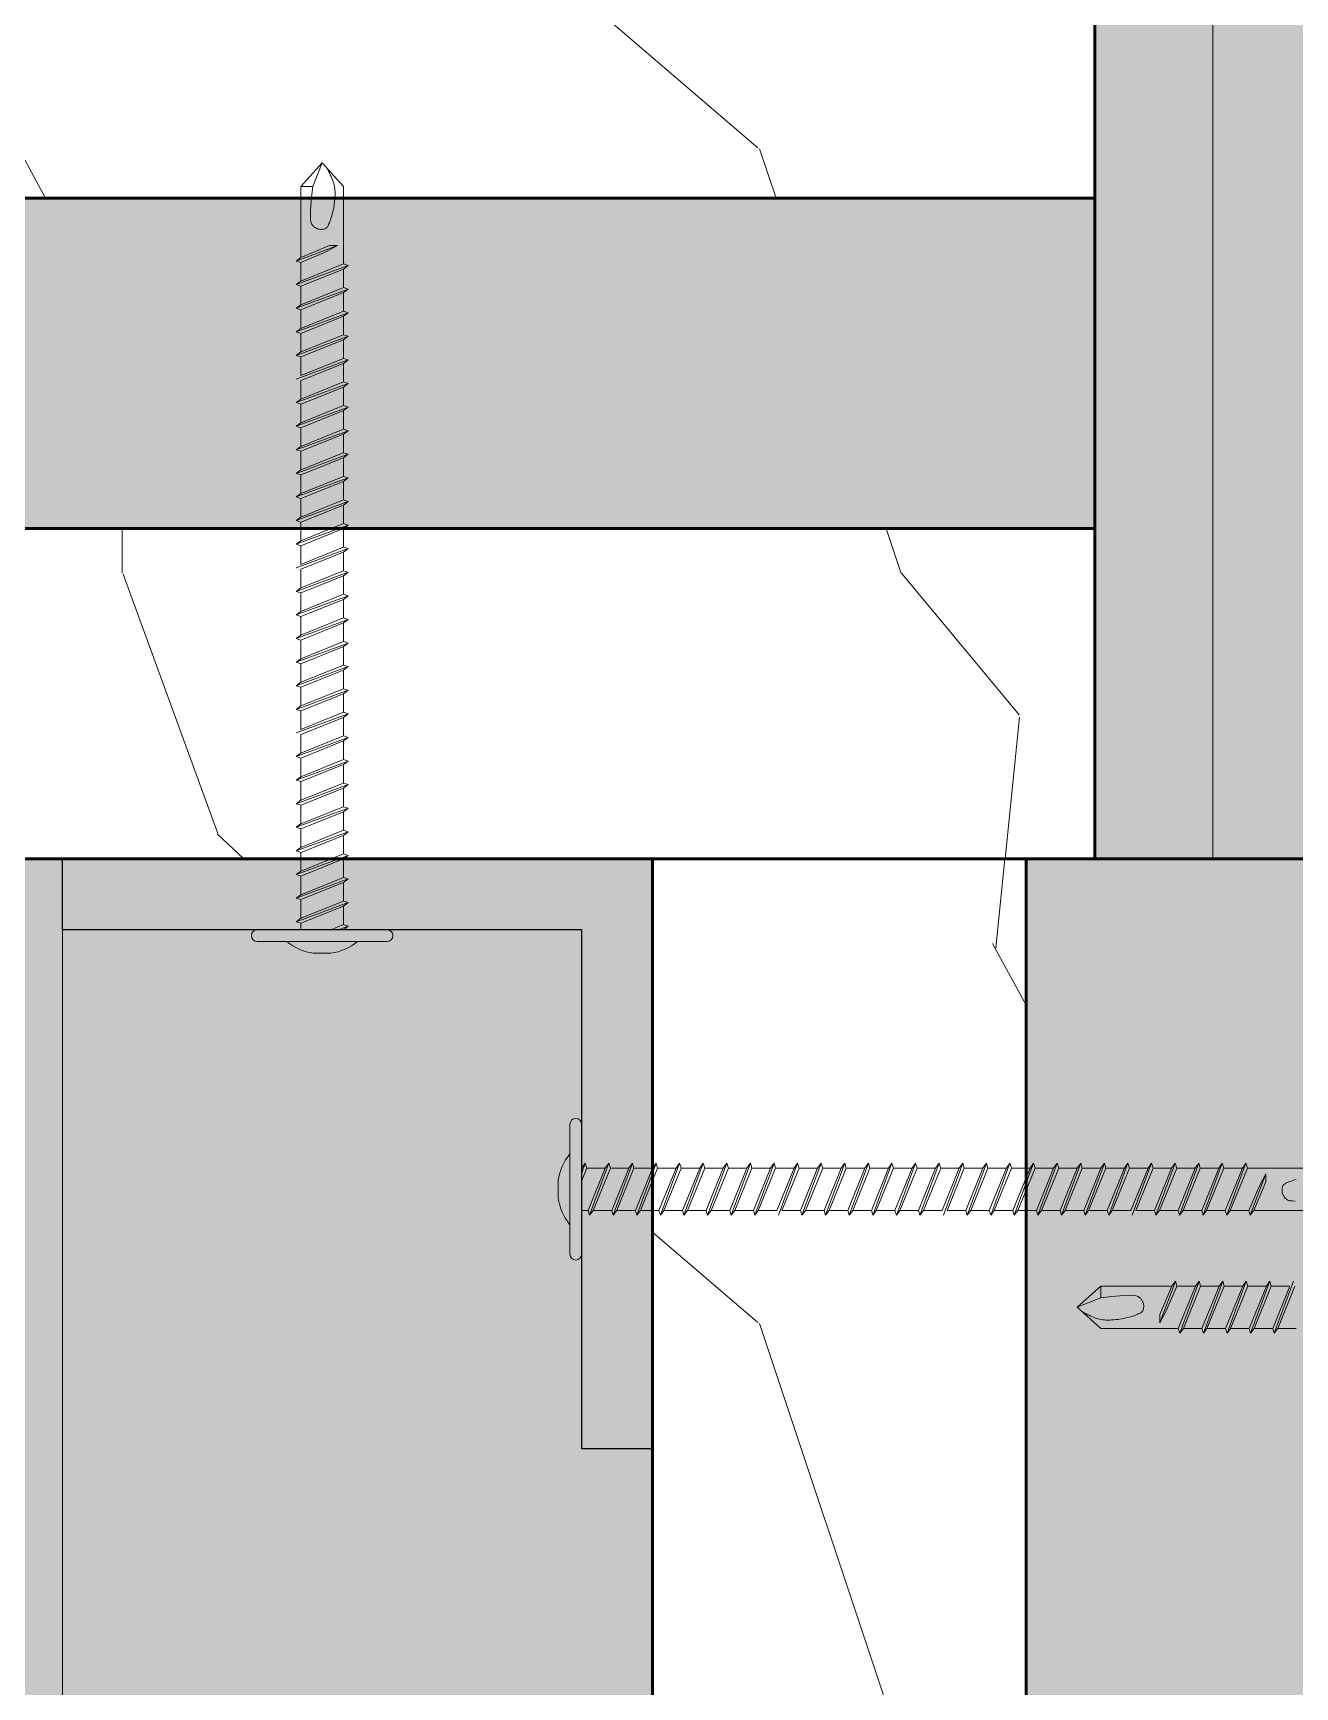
# Model space of a CAD drawing. Header units: millimetres. Extents: x 466 to 32107, y -1124 to 7826.
# Drawn here: x 24053 to 24160, y 906.2 to 1046.4 of the extents above; entities that cross this region are included whole.
import ezdxf

# ---------------------------------------------------------------- set-up
doc = ezdxf.new("R2010")
doc.units = ezdxf.units.MM
for name, color, linetype, lineweight in [('001_Dark_1 20', 7, 'Continuous', 5), ('CLT', 7, 'Continuous', 50), ('hachures', 7, 'Continuous', 9), ('isolant', 7, 'ISOLATION', 9)]:
    doc.layers.add(name, color=color, linetype=linetype, lineweight=lineweight)
doc.linetypes.add('ISOLATION', pattern='A,0.00254,-2.54,[134,ltypeshp.shx,S=2.54,R=0,X=-2.54,Y=0],-5.08,[134,ltypeshp.shx,S=2.54,R=180,X=2.54,Y=0],-2.54', length=10.16254)
pattern_1 = [(108.4349, (26, 0), (-99.99984, 200.000043), [37.9473, -278.2804]), (139.3987, (14, 36), (-599.999902, 500.000042), [18.4391, -903.5154]), (136.8476, (100, 48), (-1499.99975375, 1400.0002834), [43.8634, -2149.3078]), (109.9831, (68, 78), (-299.9999454, 800.000066), [23.4094, -1147.0606]), (90, (60, 0), (-100, 100), [20, -80]), (118.4429, (60, 20), (699.9993839, -1300.0003766), [54.5894, -2674.8794]), (84.2894, (34, 68), (-100.0001315, -899.9999423), [20.0998, -984.8878]), (129.8056, (36, 88), (400.000243, -499.999806), [15.6205, -765.4045])]

msp = doc.modelspace()

# ---------------------------------------------------------------- hatches: boundary and pattern name
at = {"layer": 'hachures', "true_color": 0xffff80}
h = msp.add_hatch(color=51, dxfattribs=at)
h.dxf.hatch_style = 1
h.paths.add_polyline_path([(24105.52, 1806.93), (24065.02, 1725.93), (24065.02, 1775.93), (24005.52, 1775.93), (24005.52, 1116.36), (24105.52, 1116.36)])
h.paths.add_polyline_path([(24105.52, 976.36), (24005.52, 976.36), (24005.52, 931.36), (24005.52, 535.63), (24105.52, 535.63)])
h.paths.add_polyline_path([(24300.52, 976.36), (24200.52, 976.36), (24200.52, 535.63), (24300.52, 535.63)])
h.paths.add_polyline_path([(23987.52, 976.36), (23527, 976.36), (23527, 876.36), (23987.52, 876.36)])
h.paths.add_polyline_path([(24712.28, 976.36), (24318.52, 976.36), (24318.52, 876.36), (24377.52, 876.36), (24712.28, 876.36)])
h.paths.add_polyline_path([(24163.02, 1116.36), (24143.02, 1116.36), (24143.02, 976.36), (24163.02, 976.36)])
h.paths.add_polyline_path([(24712.28, 1166.36), (24200.52, 1166.36), (24200.52, 1116.36), (24712.28, 1116.36)])
h.paths.add_polyline_path([(23961.52, 1166.36), (23527, 1166.36), (23527, 1116.36), (23961.52, 1116.36)])
at = {"layer": 'hachures'}
h = msp.add_hatch(color=7, dxfattribs=at)
h.dxf.hatch_style = 1
h.paths.add_polyline_path([(24105.52, 1166.36), (24099.52, 1166.36), (24099.52, 1122.36), (24055.52, 1122.36), (24055.52, 1116.36), (24105.52, 1116.36)])
h.paths.add_polyline_path([(24105.52, 976.36), (24055.52, 976.36), (24055.52, 970.36), (24099.52, 970.36), (24099.52, 926.36), (24105.52, 926.36)])
h.paths.add_polyline_path([(24206.52, 970.36), (24250.52, 970.36), (24250.52, 976.36), (24200.52, 976.36), (24200.52, 926.36), (24206.52, 926.36)])
h = msp.add_hatch(dxfattribs=at)
h.set_pattern_fill('WOOD2', scale=100, pattern_type=2)
h.set_pattern_definition(pattern_1)
h.paths.add_polyline_path([(23527, 1059.36), (23527, 1060.36), (24143.02, 1060.36), (24143.02, 1032.36), (23531, 1032.36), (23477, 1059.36)])
at = {"layer": 'hachures', "true_color": 0xaf804f}
h = msp.add_hatch(color=45, dxfattribs=at)
h.dxf.hatch_style = 1
h.paths.add_polyline_path([(24143.02, 1032.36), (23843.02, 1032.36), (23843.02, 1004.36), (24143.02, 1004.36)])
at = {"layer": 'hachures'}
h = msp.add_hatch(dxfattribs=at)
h.set_pattern_fill('WOOD2', scale=100, pattern_type=2)
h.set_pattern_definition(pattern_1)
h.paths.add_polyline_path([(23527, 1004.36), (24143.02, 1004.36), (24143.02, 976.36), (23527, 976.36)])
at = {"layer": 'hachures', "true_color": 0xaf804f}
h = msp.add_hatch(dxfattribs=at)
h.set_pattern_fill('WOOD2', color=45, scale=100, pattern_type=2)
h.set_pattern_definition([(108.4349, (26, -799.568), (-99.99984, 200.000043), [37.9473, -278.2804]), (139.3987, (14, -763.568), (-599.999902, 500.000042), [18.4391, -903.5154]), (136.8476, (100, -751.5677), (-1499.99975375, 1400.0002834), [43.8634, -2149.3078]), (109.9831, (68, -721.568), (-299.9999454, 800.000066), [23.4094, -1147.0606]), (90, (60, -799.57), (-100, 100), [20, -80]), (118.4429, (60, -779.5677), (699.9993839, -1300.0003766), [54.5894, -2674.8794]), (84.2894, (34, -731.568), (-100.0001315, -899.9999423), [20.0998, -984.8878]), (129.8056, (36, -711.568), (400.000243, -499.999806), [15.6205, -765.4045])])
h.paths.add_polyline_path([(24137.19, 535.63), (24137.19, 503.97), (24128.02, 485.63), (24128.02, 535.63), (24105.52, 535.63), (24105.52, 976.36), (24115.02, 976.36), (24137.19, 976.36)])
h = msp.add_hatch(color=45, dxfattribs=at)
h.dxf.hatch_style = 1
h.paths.add_polyline_path([(24137.19, 976.36), (24168.86, 976.36), (24168.86, 567.31), (24137.19, 503.97)])

# ---------------------------------------------------------------- linework, layer by layer
for p, q in [((24055.52, 976.36), (24105.52, 976.36)), ((24055.52, 970.36), (24055.52, 976.36)), ((24105.52, 976.36), (24105.52, 926.36)), ((24099.52, 970.36), (24055.52, 970.36)), ((24099.52, 926.36), (24099.52, 970.36)), ((24105.52, 926.36), (24099.52, 926.36))]:
    msp.add_line(p, q)
at = {"layer": '001_Dark_1 20'}
for p, q in [((24077.52, 1035.36), (24075.72, 1033.36)), ((24076.72, 1033.36), (24077.52, 1035.36)), ((24079.32, 1033.36), (24077.52, 1035.36)), ((24075.72, 1033.36), (24075.72, 1027.33)), ((24075.72, 1033.36), (24076.72, 1033.36)), ((24079.32, 1033.36), (24079.32, 1026.79)), ((24078.83, 1028.36), (24075.32, 1027.04)), ((24078.14, 1028.36), (24075.72, 1027.33)), ((24077.82, 1027.82), (24075.72, 1026.91)), ((24078.83, 1028.36), (24077.82, 1027.82)), ((24078.83, 1028.36), (24078.14, 1028.36)), ((24075.32, 1027.04), (24075.72, 1027.33)), ((24075.72, 1026.91), (24075.32, 1027.04)), ((24079.72, 1026.66), (24075.32, 1025.04)), ((24075.72, 1025.33), (24075.72, 1026.91)), ((24079.32, 1026.79), (24075.72, 1025.33)), ((24079.32, 1026.36), (24075.72, 1024.91)), ((24079.72, 1026.66), (24079.32, 1026.79)), ((24079.32, 1026.36), (24079.72, 1026.66)), ((24079.32, 1024.79), (24079.32, 1026.36)), ((24075.32, 1025.04), (24075.72, 1025.33)), ((24075.72, 1024.91), (24075.32, 1025.04)), ((24075.72, 1023.33), (24075.72, 1024.91)), ((24079.32, 1024.79), (24075.72, 1023.33)), ((24079.72, 1024.66), (24079.32, 1024.79)), ((24079.72, 1024.66), (24075.32, 1023.04)), ((24079.32, 1024.36), (24075.72, 1022.91)), ((24079.32, 1024.36), (24079.72, 1024.66)), ((24079.32, 1022.79), (24079.32, 1024.36)), ((24075.32, 1023.04), (24075.72, 1023.33)), ((24075.72, 1022.91), (24075.32, 1023.04)), ((24079.72, 1022.66), (24075.32, 1021.04)), ((24075.72, 1021.33), (24075.72, 1022.91)), ((24079.32, 1022.79), (24075.72, 1021.33)), ((24079.32, 1022.36), (24075.72, 1020.91)), ((24079.72, 1022.66), (24079.32, 1022.79)), ((24079.32, 1022.36), (24079.72, 1022.66)), ((24079.32, 1020.79), (24079.32, 1022.36)), ((24075.32, 1021.04), (24075.72, 1021.33)), ((24075.72, 1020.91), (24075.32, 1021.04)), ((24079.72, 1020.66), (24075.32, 1019.04)), ((24075.72, 1019.33), (24075.72, 1020.91)), ((24079.32, 1020.79), (24075.72, 1019.33)), ((24079.72, 1020.66), (24079.32, 1020.79)), ((24079.32, 1020.36), (24079.72, 1020.66)), ((24075.32, 1019.04), (24075.72, 1019.33)), ((24079.32, 1020.36), (24075.72, 1018.91)), ((24079.32, 1018.79), (24079.32, 1020.36)), ((24075.72, 1018.91), (24075.32, 1019.04)), ((24079.72, 1018.66), (24075.32, 1017.04)), ((24075.72, 1017.33), (24075.72, 1018.91)), ((24079.32, 1018.79), (24075.72, 1017.33)), ((24079.32, 1018.36), (24075.72, 1016.91)), ((24079.72, 1018.66), (24079.32, 1018.79)), ((24079.32, 1018.36), (24079.72, 1018.66)), ((24079.32, 1016.79), (24079.32, 1018.36)), ((24079.72, 1016.66), (24075.32, 1015.04)), ((24075.72, 1015.33), (24075.72, 1016.91)), ((24079.32, 1016.79), (24075.72, 1015.33)), ((24079.32, 1016.36), (24075.72, 1014.91)), ((24079.72, 1016.66), (24079.32, 1016.79)), ((24079.32, 1016.36), (24079.72, 1016.66)), ((24079.32, 1014.79), (24079.32, 1016.36)), ((24075.32, 1015.04), (24075.72, 1015.33)), ((24075.72, 1014.91), (24075.32, 1015.04)), ((24079.72, 1014.66), (24075.32, 1013.04)), ((24075.72, 1013.33), (24075.72, 1014.91)), ((24079.32, 1014.79), (24075.72, 1013.33)), ((24079.32, 1014.36), (24075.72, 1012.91)), ((24079.72, 1014.66), (24079.32, 1014.79)), ((24079.32, 1014.36), (24079.72, 1014.66)), ((24079.32, 1012.79), (24079.32, 1014.36)), ((24075.32, 1013.04), (24075.72, 1013.33)), ((24075.72, 1012.91), (24075.32, 1013.04)), ((24079.72, 1012.66), (24075.32, 1011.04)), ((24075.72, 1011.33), (24075.72, 1012.91)), ((24079.32, 1012.79), (24075.72, 1011.33)), ((24079.32, 1012.36), (24075.72, 1010.91)), ((24079.72, 1012.66), (24079.32, 1012.79)), ((24079.32, 1012.36), (24079.72, 1012.66)), ((24079.32, 1010.79), (24079.32, 1012.36)), ((24075.32, 1011.04), (24075.72, 1011.33)), ((24075.72, 1010.91), (24075.32, 1011.04)), ((24075.72, 1009.33), (24075.72, 1010.91)), ((24079.32, 1010.79), (24075.72, 1009.33)), ((24079.72, 1010.66), (24079.32, 1010.79)), ((24079.72, 1010.66), (24075.32, 1009.04)), ((24075.32, 1009.04), (24075.72, 1009.33)), ((24079.32, 1010.36), (24075.72, 1008.91)), ((24079.32, 1010.36), (24079.72, 1010.66)), ((24079.32, 1008.79), (24079.32, 1010.36)), ((24075.72, 1008.91), (24075.32, 1009.04)), ((24079.72, 1008.66), (24075.32, 1007.04)), ((24075.72, 1007.33), (24075.72, 1008.91)), ((24079.32, 1008.79), (24075.72, 1007.33)), ((24079.32, 1008.36), (24075.72, 1006.91)), ((24079.72, 1008.66), (24079.32, 1008.79)), ((24079.32, 1008.36), (24079.72, 1008.66)), ((24079.32, 1006.79), (24079.32, 1008.36)), ((24075.32, 1007.04), (24075.72, 1007.33)), ((24075.72, 1006.91), (24075.32, 1007.04)), ((24079.72, 1006.66), (24075.32, 1005.04)), ((24075.72, 1005.33), (24075.72, 1006.91)), ((24079.32, 1006.79), (24075.72, 1005.33)), ((24079.72, 1006.66), (24079.32, 1006.79)), ((24079.32, 1006.36), (24079.72, 1006.66)), ((24075.32, 1005.04), (24075.72, 1005.33)), ((24079.32, 1006.36), (24075.72, 1004.91)), ((24079.32, 1004.79), (24079.32, 1006.36)), ((24075.72, 1004.91), (24075.32, 1005.04)), ((24079.72, 1004.66), (24075.32, 1003.04)), ((24075.72, 1003.33), (24075.72, 1004.91)), ((24079.32, 1004.79), (24075.72, 1003.33)), ((24079.32, 1004.36), (24075.72, 1002.91)), ((24079.72, 1004.66), (24079.32, 1004.79)), ((24079.32, 1004.36), (24079.72, 1004.66)), ((24079.32, 1002.79), (24079.32, 1004.36)), ((24075.32, 1003.04), (24075.72, 1003.33)), ((24075.72, 1002.91), (24075.32, 1003.04)), ((24079.72, 1002.66), (24075.32, 1001.04)), ((24075.72, 1001.33), (24075.72, 1002.91)), ((24079.32, 1002.79), (24075.72, 1001.33)), ((24079.32, 1002.36), (24075.72, 1000.91)), ((24079.72, 1002.66), (24079.32, 1002.79)), ((24079.32, 1002.36), (24079.72, 1002.66)), ((24079.32, 1000.79), (24079.32, 1002.36)), ((24079.72, 1000.66), (24075.32, 999.04)), ((24075.72, 999.33), (24075.72, 1000.91)), ((24079.32, 1000.79), (24075.72, 999.33)), ((24079.32, 1000.36), (24075.72, 998.91)), ((24079.72, 1000.66), (24079.32, 1000.79)), ((24079.32, 1000.36), (24079.72, 1000.66)), ((24079.32, 998.79), (24079.32, 1000.36)), ((24075.32, 999.04), (24075.72, 999.33)), ((24075.72, 998.91), (24075.32, 999.04)), ((24079.72, 998.66), (24075.32, 997.04)), ((24075.72, 997.33), (24075.72, 998.91)), ((24079.32, 998.79), (24075.72, 997.33)), ((24079.32, 998.36), (24075.72, 996.91)), ((24079.72, 998.66), (24079.32, 998.79)), ((24079.32, 998.36), (24079.72, 998.66)), ((24079.32, 996.79), (24079.32, 998.36)), ((24075.32, 997.04), (24075.72, 997.33)), ((24075.72, 996.91), (24075.32, 997.04)), ((24075.72, 995.33), (24075.72, 996.91)), ((24079.32, 996.79), (24075.72, 995.33)), ((24079.72, 996.66), (24079.32, 996.79)), ((24079.72, 996.66), (24075.32, 995.04)), ((24075.32, 995.04), (24075.72, 995.33)), ((24079.32, 996.36), (24075.72, 994.91)), ((24079.32, 996.36), (24079.72, 996.66)), ((24079.32, 994.79), (24079.32, 996.36)), ((24075.72, 994.91), (24075.32, 995.04)), ((24079.72, 994.66), (24075.32, 993.04)), ((24075.72, 993.33), (24075.72, 994.91)), ((24079.32, 994.79), (24075.72, 993.33)), ((24079.32, 994.36), (24075.72, 992.91)), ((24079.72, 994.66), (24079.32, 994.79)), ((24079.32, 994.36), (24079.72, 994.66)), ((24079.32, 992.79), (24079.32, 994.36)), ((24075.32, 993.04), (24075.72, 993.33)), ((24075.72, 992.91), (24075.32, 993.04)), ((24079.72, 992.66), (24075.32, 991.04)), ((24075.72, 991.33), (24075.72, 992.91)), ((24079.32, 992.79), (24075.72, 991.33)), ((24079.72, 992.66), (24079.32, 992.79)), ((24079.32, 992.36), (24079.72, 992.66)), ((24075.32, 991.04), (24075.72, 991.33)), ((24079.32, 992.36), (24075.72, 990.91)), ((24079.32, 990.79), (24079.32, 992.36)), ((24075.72, 990.91), (24075.32, 991.04)), ((24079.72, 990.66), (24075.32, 989.04)), ((24075.72, 989.33), (24075.72, 990.91)), ((24079.32, 990.79), (24075.72, 989.33)), ((24079.32, 990.36), (24075.72, 988.91)), ((24079.72, 990.66), (24079.32, 990.79)), ((24079.32, 990.36), (24079.72, 990.66)), ((24079.32, 988.79), (24079.32, 990.36)), ((24075.32, 989.04), (24075.72, 989.33)), ((24075.72, 988.91), (24075.32, 989.04)), ((24079.72, 988.66), (24075.32, 987.04)), ((24075.72, 987.33), (24075.72, 988.91)), ((24079.32, 988.79), (24075.72, 987.33)), ((24079.32, 988.36), (24075.72, 986.91)), ((24079.72, 988.66), (24079.32, 988.79)), ((24079.32, 988.36), (24079.72, 988.66)), ((24079.32, 986.79), (24079.32, 988.36)), ((24075.72, 985.33), (24075.72, 986.91)), ((24079.72, 986.66), (24075.32, 985.04)), ((24079.32, 986.79), (24075.72, 985.33)), ((24079.32, 986.36), (24075.72, 984.91)), ((24079.72, 986.66), (24079.32, 986.79)), ((24079.32, 986.36), (24079.72, 986.66)), ((24079.32, 984.79), (24079.32, 986.36)), ((24075.32, 985.04), (24075.72, 985.33)), ((24075.72, 984.91), (24075.32, 985.04)), ((24079.72, 984.66), (24075.32, 983.04)), ((24075.72, 983.33), (24075.72, 984.91)), ((24079.32, 984.79), (24075.72, 983.33)), ((24079.32, 984.36), (24075.72, 982.91)), ((24079.72, 984.66), (24079.32, 984.79)), ((24079.32, 984.36), (24079.72, 984.66)), ((24079.32, 982.79), (24079.32, 984.36)), ((24075.32, 983.04), (24075.72, 983.33)), ((24075.72, 982.91), (24075.32, 983.04)), ((24075.72, 981.33), (24075.72, 982.91)), ((24079.32, 982.79), (24075.72, 981.33)), ((24079.72, 982.66), (24079.32, 982.79)), ((24079.72, 982.66), (24075.32, 981.04)), ((24075.32, 981.04), (24075.72, 981.33)), ((24079.32, 982.36), (24075.72, 980.91)), ((24079.32, 982.36), (24079.72, 982.66)), ((24079.32, 980.79), (24079.32, 982.36)), ((24075.72, 980.91), (24075.32, 981.04)), ((24079.72, 980.66), (24075.32, 979.04)), ((24075.72, 979.33), (24075.72, 980.91)), ((24079.32, 980.79), (24075.72, 979.33)), ((24079.32, 980.36), (24075.72, 978.91)), ((24079.72, 980.66), (24079.32, 980.79)), ((24079.32, 980.36), (24079.72, 980.66)), ((24079.32, 978.79), (24079.32, 980.36)), ((24075.32, 979.04), (24075.72, 979.33)), ((24075.72, 978.91), (24075.32, 979.04)), ((24079.72, 978.66), (24075.32, 977.04)), ((24075.72, 977.33), (24075.72, 978.91)), ((24079.32, 978.79), (24075.72, 977.33)), ((24079.72, 978.66), (24079.32, 978.79)), ((24079.32, 978.36), (24079.72, 978.66)), ((24075.32, 977.04), (24075.72, 977.33)), ((24079.32, 978.36), (24075.72, 976.91)), ((24079.32, 976.79), (24079.32, 978.36)), ((24075.72, 976.91), (24075.32, 977.04)), ((24079.72, 976.66), (24075.32, 975.04)), ((24075.72, 975.33), (24075.72, 976.91)), ((24079.32, 976.79), (24075.72, 975.33)), ((24079.32, 976.36), (24075.72, 974.91)), ((24079.72, 976.66), (24079.32, 976.79)), ((24079.32, 976.36), (24079.72, 976.66)), ((24079.32, 974.79), (24079.32, 976.36)), ((24075.32, 975.04), (24075.72, 975.33)), ((24075.72, 974.91), (24075.32, 975.04)), ((24079.72, 974.66), (24075.32, 973.04)), ((24075.72, 973.33), (24075.72, 974.91)), ((24079.32, 974.79), (24075.72, 973.33)), ((24079.32, 974.36), (24075.72, 972.91)), ((24079.72, 974.66), (24079.32, 974.79)), ((24079.32, 974.36), (24079.72, 974.66)), ((24079.32, 972.79), (24079.32, 974.36)), ((24075.32, 973.04), (24075.72, 973.33)), ((24075.72, 972.91), (24075.32, 973.04)), ((24075.72, 971.33), (24075.72, 972.91)), ((24079.72, 972.66), (24075.32, 971.04)), ((24079.32, 972.79), (24075.72, 971.33)), ((24079.32, 972.36), (24075.72, 970.91)), ((24079.72, 972.66), (24079.32, 972.79)), ((24079.32, 972.36), (24079.72, 972.66)), ((24079.32, 970.79), (24079.32, 972.36)), ((24083.02, 970.36), (24072.02, 970.36)), ((24075.32, 971.04), (24075.72, 971.33)), ((24075.72, 970.91), (24075.32, 971.04)), ((24075.72, 970.91), (24075.72, 970.36)), ((24079.32, 970.79), (24078.26, 970.36)), ((24079.72, 970.66), (24078.9, 970.36)), ((24079.72, 970.66), (24079.32, 970.79)), ((24079.32, 970.36), (24079.72, 970.66)), ((24083.02, 969.36), (24072.02, 969.36)), ((24078.27, 968.36), (24076.77, 968.36)), ((24098.52, 953.86), (24098.52, 942.86)), ((24099.52, 953.86), (24099.52, 942.86)), ((24099.82, 950.56), (24099.52, 949.74)), ((24099.52, 950.16), (24099.82, 950.56)), ((24099.82, 950.56), (24099.95, 950.16)), ((24101.82, 950.56), (24100.19, 946.16)), ((24101.52, 950.16), (24101.82, 950.56)), ((24101.82, 950.56), (24101.95, 950.16)), ((24103.82, 950.56), (24102.19, 946.16)), ((24103.52, 950.16), (24103.82, 950.56)), ((24103.82, 950.56), (24103.95, 950.16)), ((24105.82, 950.56), (24104.19, 946.16)), ((24105.52, 950.16), (24105.82, 950.56)), ((24105.82, 950.56), (24105.95, 950.16)), ((24107.82, 950.56), (24106.19, 946.16)), ((24107.52, 950.16), (24107.82, 950.56)), ((24107.82, 950.56), (24107.95, 950.16)), ((24109.82, 950.56), (24108.19, 946.16)), ((24109.52, 950.16), (24109.82, 950.56)), ((24109.82, 950.56), (24109.95, 950.16)), ((24111.82, 950.56), (24110.19, 946.16)), ((24111.52, 950.16), (24111.82, 950.56)), ((24111.82, 950.56), (24111.95, 950.16)), ((24113.82, 950.56), (24112.19, 946.16)), ((24113.52, 950.16), (24113.82, 950.56)), ((24113.82, 950.56), (24113.95, 950.16)), ((24115.82, 950.56), (24114.19, 946.16)), ((24115.52, 950.16), (24115.82, 950.56)), ((24115.82, 950.56), (24115.95, 950.16)), ((24117.82, 950.56), (24116.19, 946.16)), ((24117.52, 950.16), (24117.82, 950.56)), ((24117.82, 950.56), (24117.95, 950.16)), ((24119.82, 950.56), (24118.19, 946.16)), ((24119.52, 950.16), (24119.82, 950.56)), ((24119.82, 950.56), (24119.95, 950.16)), ((24121.82, 950.56), (24120.19, 946.16)), ((24121.52, 950.16), (24121.82, 950.56)), ((24121.82, 950.56), (24121.95, 950.16)), ((24123.82, 950.56), (24122.19, 946.16)), ((24123.52, 950.16), (24123.82, 950.56)), ((24123.82, 950.56), (24123.95, 950.16)), ((24125.82, 950.56), (24124.19, 946.16)), ((24125.52, 950.16), (24125.82, 950.56)), ((24125.82, 950.56), (24125.95, 950.16)), ((24127.82, 950.56), (24126.19, 946.16)), ((24127.52, 950.16), (24127.82, 950.56)), ((24127.82, 950.56), (24127.95, 950.16)), ((24129.82, 950.56), (24128.19, 946.16)), ((24129.52, 950.16), (24129.82, 950.56)), ((24129.82, 950.56), (24129.95, 950.16)), ((24131.82, 950.56), (24130.19, 946.16)), ((24131.52, 950.16), (24131.82, 950.56)), ((24131.82, 950.56), (24131.95, 950.16)), ((24133.82, 950.56), (24132.19, 946.16)), ((24133.52, 950.16), (24133.82, 950.56)), ((24133.82, 950.56), (24133.95, 950.16)), ((24135.82, 950.56), (24134.19, 946.16)), ((24135.52, 950.16), (24135.82, 950.56)), ((24135.82, 950.56), (24135.95, 950.16)), ((24137.82, 950.56), (24136.19, 946.16)), ((24137.52, 950.16), (24137.82, 950.56)), ((24137.82, 950.56), (24137.95, 950.16)), ((24139.82, 950.56), (24138.19, 946.16)), ((24139.52, 950.16), (24139.82, 950.56)), ((24139.82, 950.56), (24139.95, 950.16)), ((24141.82, 950.56), (24140.19, 946.16)), ((24141.52, 950.16), (24141.82, 950.56)), ((24141.82, 950.56), (24141.95, 950.16)), ((24143.82, 950.56), (24142.19, 946.16)), ((24143.52, 950.16), (24143.82, 950.56)), ((24143.82, 950.56), (24143.95, 950.16)), ((24145.82, 950.56), (24144.19, 946.16)), ((24145.52, 950.16), (24145.82, 950.56)), ((24145.82, 950.56), (24145.95, 950.16)), ((24147.82, 950.56), (24146.19, 946.16)), ((24147.52, 950.16), (24147.82, 950.56)), ((24147.82, 950.56), (24147.95, 950.16)), ((24149.82, 950.56), (24148.19, 946.16)), ((24149.52, 950.16), (24149.82, 950.56)), ((24149.82, 950.56), (24149.95, 950.16)), ((24151.82, 950.56), (24150.19, 946.16)), ((24151.52, 950.16), (24151.82, 950.56)), ((24151.82, 950.56), (24151.95, 950.16)), ((24153.82, 950.56), (24152.19, 946.16)), ((24153.52, 950.16), (24153.82, 950.56)), ((24153.82, 950.56), (24153.95, 950.16)), ((24155.82, 950.56), (24154.19, 946.16)), ((24155.52, 950.16), (24155.82, 950.56)), ((24155.82, 950.56), (24155.95, 950.16)), ((24097.52, 949.11), (24097.52, 947.61)), ((24099.95, 950.16), (24099.52, 949.1)), ((24099.95, 950.16), (24101.52, 950.16)), ((24101.52, 950.16), (24100.07, 946.56)), ((24101.95, 950.16), (24100.49, 946.56)), ((24101.95, 950.16), (24103.52, 950.16)), ((24103.52, 950.16), (24102.07, 946.56)), ((24103.95, 950.16), (24102.49, 946.56)), ((24103.95, 950.16), (24105.52, 950.16)), ((24105.52, 950.16), (24104.07, 946.56)), ((24105.95, 950.16), (24104.49, 946.56)), ((24105.95, 950.16), (24107.52, 950.16)), ((24107.52, 950.16), (24106.07, 946.56)), ((24107.95, 950.16), (24106.49, 946.56)), ((24107.95, 950.16), (24109.52, 950.16)), ((24109.52, 950.16), (24108.07, 946.56)), ((24109.95, 950.16), (24108.49, 946.56)), ((24109.95, 950.16), (24111.52, 950.16)), ((24111.52, 950.16), (24110.07, 946.56)), ((24111.95, 950.16), (24110.49, 946.56)), ((24111.95, 950.16), (24113.52, 950.16)), ((24113.52, 950.16), (24112.07, 946.56)), ((24113.95, 950.16), (24112.49, 946.56)), ((24113.95, 950.16), (24115.52, 950.16)), ((24115.52, 950.16), (24114.07, 946.56)), ((24115.95, 950.16), (24114.49, 946.56)), ((24115.95, 950.16), (24117.52, 950.16)), ((24117.52, 950.16), (24116.07, 946.56)), ((24117.95, 950.16), (24116.49, 946.56)), ((24117.95, 950.16), (24119.52, 950.16)), ((24119.52, 950.16), (24118.07, 946.56)), ((24119.95, 950.16), (24118.49, 946.56)), ((24119.95, 950.16), (24121.52, 950.16)), ((24121.52, 950.16), (24120.07, 946.56)), ((24121.95, 950.16), (24120.49, 946.56)), ((24121.95, 950.16), (24123.52, 950.16)), ((24123.52, 950.16), (24122.07, 946.56)), ((24123.95, 950.16), (24122.49, 946.56)), ((24123.95, 950.16), (24125.52, 950.16)), ((24125.52, 950.16), (24124.07, 946.56)), ((24125.95, 950.16), (24124.49, 946.56)), ((24125.95, 950.16), (24127.52, 950.16)), ((24127.52, 950.16), (24126.07, 946.56)), ((24127.95, 950.16), (24126.49, 946.56)), ((24127.95, 950.16), (24129.52, 950.16)), ((24129.52, 950.16), (24128.07, 946.56)), ((24129.95, 950.16), (24128.49, 946.56)), ((24129.95, 950.16), (24131.52, 950.16)), ((24131.52, 950.16), (24130.07, 946.56)), ((24131.95, 950.16), (24130.49, 946.56)), ((24131.95, 950.16), (24133.52, 950.16)), ((24133.52, 950.16), (24132.07, 946.56)), ((24133.95, 950.16), (24132.49, 946.56)), ((24133.95, 950.16), (24135.52, 950.16)), ((24135.52, 950.16), (24134.07, 946.56)), ((24135.95, 950.16), (24134.49, 946.56)), ((24135.95, 950.16), (24137.52, 950.16)), ((24137.52, 950.16), (24136.07, 946.56)), ((24137.95, 950.16), (24136.49, 946.56)), ((24137.95, 950.16), (24139.52, 950.16)), ((24139.52, 950.16), (24138.07, 946.56)), ((24139.95, 950.16), (24138.49, 946.56)), ((24139.95, 950.16), (24141.52, 950.16)), ((24141.52, 950.16), (24140.07, 946.56)), ((24141.95, 950.16), (24140.49, 946.56)), ((24141.95, 950.16), (24143.52, 950.16)), ((24143.52, 950.16), (24142.07, 946.56)), ((24143.95, 950.16), (24142.49, 946.56)), ((24143.95, 950.16), (24145.52, 950.16)), ((24145.52, 950.16), (24144.07, 946.56)), ((24145.95, 950.16), (24144.49, 946.56)), ((24145.95, 950.16), (24147.52, 950.16)), ((24147.52, 950.16), (24146.07, 946.56)), ((24147.95, 950.16), (24146.49, 946.56)), ((24147.95, 950.16), (24149.52, 950.16)), ((24149.52, 950.16), (24148.07, 946.56)), ((24149.95, 950.16), (24148.49, 946.56)), ((24149.95, 950.16), (24151.52, 950.16)), ((24151.52, 950.16), (24150.07, 946.56)), ((24151.95, 950.16), (24150.49, 946.56)), ((24151.95, 950.16), (24153.52, 950.16)), ((24153.52, 950.16), (24152.07, 946.56)), ((24153.95, 950.16), (24152.49, 946.56)), ((24153.95, 950.16), (24155.52, 950.16)), ((24155.52, 950.16), (24154.07, 946.56)), ((24155.95, 950.16), (24154.49, 946.56)), ((24162.52, 950.16), (24155.95, 950.16)), ((24157.52, 949.67), (24156.19, 946.16)), ((24157.52, 949.67), (24156.97, 948.66)), ((24157.52, 949.67), (24157.52, 948.98)), ((24156.97, 948.66), (24156.07, 946.56)), ((24157.52, 948.98), (24156.49, 946.56)), ((24100.07, 946.56), (24099.52, 946.56)), ((24100.07, 946.56), (24100.19, 946.16)), ((24100.19, 946.16), (24100.49, 946.56)), ((24100.49, 946.56), (24102.07, 946.56)), ((24102.07, 946.56), (24102.19, 946.16)), ((24102.19, 946.16), (24102.49, 946.56)), ((24102.49, 946.56), (24104.07, 946.56)), ((24104.07, 946.56), (24104.19, 946.16)), ((24104.19, 946.16), (24104.49, 946.56)), ((24104.49, 946.56), (24106.07, 946.56)), ((24106.07, 946.56), (24106.19, 946.16)), ((24106.19, 946.16), (24106.49, 946.56)), ((24106.49, 946.56), (24108.07, 946.56)), ((24108.07, 946.56), (24108.19, 946.16)), ((24108.19, 946.16), (24108.49, 946.56)), ((24108.49, 946.56), (24110.07, 946.56)), ((24110.07, 946.56), (24110.19, 946.16)), ((24110.19, 946.16), (24110.49, 946.56)), ((24110.49, 946.56), (24112.07, 946.56)), ((24112.07, 946.56), (24112.19, 946.16)), ((24112.19, 946.16), (24112.49, 946.56)), ((24112.49, 946.56), (24114.07, 946.56)), ((24114.07, 946.56), (24114.19, 946.16)), ((24114.19, 946.16), (24114.49, 946.56)), ((24114.49, 946.56), (24116.07, 946.56)), ((24116.49, 946.56), (24118.07, 946.56)), ((24118.07, 946.56), (24118.19, 946.16)), ((24118.19, 946.16), (24118.49, 946.56)), ((24118.49, 946.56), (24120.07, 946.56)), ((24120.07, 946.56), (24120.19, 946.16)), ((24120.19, 946.16), (24120.49, 946.56)), ((24120.49, 946.56), (24122.07, 946.56)), ((24122.07, 946.56), (24122.19, 946.16)), ((24122.19, 946.16), (24122.49, 946.56)), ((24122.49, 946.56), (24124.07, 946.56)), ((24124.07, 946.56), (24124.19, 946.16)), ((24124.19, 946.16), (24124.49, 946.56)), ((24124.49, 946.56), (24126.07, 946.56)), ((24126.07, 946.56), (24126.19, 946.16)), ((24126.19, 946.16), (24126.49, 946.56)), ((24126.49, 946.56), (24128.07, 946.56)), ((24128.07, 946.56), (24128.19, 946.16)), ((24128.19, 946.16), (24128.49, 946.56)), ((24128.49, 946.56), (24130.07, 946.56)), ((24130.49, 946.56), (24132.07, 946.56)), ((24132.07, 946.56), (24132.19, 946.16)), ((24132.19, 946.16), (24132.49, 946.56)), ((24132.49, 946.56), (24134.07, 946.56)), ((24134.07, 946.56), (24134.19, 946.16)), ((24134.19, 946.16), (24134.49, 946.56)), ((24134.49, 946.56), (24136.07, 946.56)), ((24136.07, 946.56), (24136.19, 946.16)), ((24136.19, 946.16), (24136.49, 946.56)), ((24136.49, 946.56), (24138.07, 946.56)), ((24138.07, 946.56), (24138.19, 946.16)), ((24138.19, 946.16), (24138.49, 946.56)), ((24138.49, 946.56), (24140.07, 946.56)), ((24140.07, 946.56), (24140.19, 946.16)), ((24140.19, 946.16), (24140.49, 946.56)), ((24140.49, 946.56), (24142.07, 946.56)), ((24142.07, 946.56), (24142.19, 946.16)), ((24142.19, 946.16), (24142.49, 946.56)), ((24142.49, 946.56), (24144.07, 946.56)), ((24144.07, 946.56), (24144.19, 946.16)), ((24144.19, 946.16), (24144.49, 946.56)), ((24144.49, 946.56), (24146.07, 946.56)), ((24146.49, 946.56), (24148.07, 946.56)), ((24148.07, 946.56), (24148.19, 946.16)), ((24148.19, 946.16), (24148.49, 946.56)), ((24148.49, 946.56), (24150.07, 946.56)), ((24150.07, 946.56), (24150.19, 946.16)), ((24150.19, 946.16), (24150.49, 946.56)), ((24150.49, 946.56), (24152.07, 946.56)), ((24152.07, 946.56), (24152.19, 946.16)), ((24152.19, 946.16), (24152.49, 946.56)), ((24152.49, 946.56), (24154.07, 946.56)), ((24154.07, 946.56), (24154.19, 946.16)), ((24154.19, 946.16), (24154.49, 946.56)), ((24154.49, 946.56), (24156.07, 946.56)), ((24156.07, 946.56), (24156.19, 946.16)), ((24156.19, 946.16), (24156.49, 946.56)), ((24162.52, 946.56), (24156.49, 946.56)), ((24141.52, 938.36), (24143.52, 940.16)), ((24143.52, 940.16), (24149.55, 940.16)), ((24143.52, 940.16), (24143.52, 939.16)), ((24148.52, 937.05), (24149.85, 940.56)), ((24148.52, 937.74), (24149.55, 940.16)), ((24149.06, 938.06), (24149.97, 940.16)), ((24149.85, 940.56), (24149.55, 940.16)), ((24149.97, 940.16), (24149.85, 940.56)), ((24151.55, 940.16), (24149.97, 940.16)), ((24150.09, 936.56), (24151.55, 940.16)), ((24150.22, 936.16), (24151.85, 940.56)), ((24150.52, 936.56), (24151.97, 940.16)), ((24151.85, 940.56), (24151.55, 940.16)), ((24151.97, 940.16), (24151.85, 940.56)), ((24153.55, 940.16), (24151.97, 940.16)), ((24152.09, 936.56), (24153.55, 940.16)), ((24152.22, 936.16), (24153.85, 940.56)), ((24152.52, 936.56), (24153.97, 940.16)), ((24153.85, 940.56), (24153.55, 940.16)), ((24153.97, 940.16), (24153.85, 940.56)), ((24155.55, 940.16), (24153.97, 940.16)), ((24154.09, 936.56), (24155.55, 940.16)), ((24154.22, 936.16), (24155.85, 940.56)), ((24154.52, 936.56), (24155.97, 940.16)), ((24155.85, 940.56), (24155.55, 940.16)), ((24155.97, 940.16), (24155.85, 940.56)), ((24157.55, 940.16), (24155.97, 940.16)), ((24156.09, 936.56), (24157.55, 940.16)), ((24156.22, 936.16), (24157.85, 940.56)), ((24156.52, 936.56), (24157.97, 940.16)), ((24157.85, 940.56), (24157.55, 940.16)), ((24157.97, 940.16), (24157.85, 940.56)), ((24159.55, 940.16), (24157.97, 940.16)), ((24158.09, 936.56), (24159.55, 940.16)), ((24158.22, 936.16), (24159.85, 940.56)), ((24158.52, 936.56), (24159.97, 940.16)), ((24143.52, 939.16), (24141.52, 938.36)), ((24143.52, 936.56), (24141.52, 938.36)), ((24148.52, 937.05), (24149.06, 938.06)), ((24143.52, 936.56), (24150.09, 936.56)), ((24148.52, 937.05), (24148.52, 937.74)), ((24150.22, 936.16), (24150.09, 936.56)), ((24150.52, 936.56), (24150.22, 936.16)), ((24152.09, 936.56), (24150.52, 936.56)), ((24152.22, 936.16), (24152.09, 936.56)), ((24152.52, 936.56), (24152.22, 936.16)), ((24154.09, 936.56), (24152.52, 936.56)), ((24154.22, 936.16), (24154.09, 936.56)), ((24154.52, 936.56), (24154.22, 936.16)), ((24156.09, 936.56), (24154.52, 936.56)), ((24156.22, 936.16), (24156.09, 936.56)), ((24156.52, 936.56), (24156.22, 936.16)), ((24158.09, 936.56), (24156.52, 936.56)), ((24158.22, 936.16), (24158.09, 936.56)), ((24158.52, 936.56), (24158.22, 936.16)), ((24160.09, 936.56), (24158.52, 936.56))]:
    msp.add_line(p, q, dxfattribs=at)
for points in [[(24077.92, 1034.91), (24077.99, 1034.79), (24078.06, 1034.65), (24078.13, 1034.51), (24078.21, 1034.36), (24078.28, 1034.21), (24078.34, 1034.06), (24078.4, 1033.91), (24078.46, 1033.76), (24078.5, 1033.61), (24078.54, 1033.47), (24078.57, 1033.33), (24078.59, 1033.19), (24078.6, 1033.05), (24078.61, 1032.9), (24078.61, 1032.75), (24078.61, 1032.6), (24078.6, 1032.44), (24078.59, 1032.27), (24078.57, 1032.1), (24078.55, 1031.93), (24078.53, 1031.76), (24078.5, 1031.59), (24078.47, 1031.42), (24078.43, 1031.25), (24078.4, 1031.09), (24078.35, 1030.94), (24078.31, 1030.79), (24078.27, 1030.65), (24078.22, 1030.52), (24078.18, 1030.4), (24078.13, 1030.29), (24078.1, 1030.19), (24078.06, 1030.11), (24078.02, 1030.04), (24077.99, 1029.98), (24077.96, 1029.93), (24077.92, 1029.88), (24077.89, 1029.85), (24077.85, 1029.82), (24077.8, 1029.79), (24077.75, 1029.77), (24077.7, 1029.76), (24077.64, 1029.74), (24077.58, 1029.73), (24077.52, 1029.72), (24077.46, 1029.72), (24077.41, 1029.72), (24077.35, 1029.72), (24077.3, 1029.73), (24077.25, 1029.74), (24077.2, 1029.75), (24077.15, 1029.76), (24077.11, 1029.78), (24077.06, 1029.8), (24077.02, 1029.82), (24076.97, 1029.85), (24076.93, 1029.87), (24076.88, 1029.9), (24076.84, 1029.94), (24076.79, 1029.98), (24076.75, 1030.02), (24076.7, 1030.07), (24076.66, 1030.13), (24076.62, 1030.2), (24076.58, 1030.28), (24076.55, 1030.39), (24076.52, 1030.57), (24076.52, 1030.84), (24076.53, 1031.23), (24076.56, 1031.76), (24076.62, 1032.46), (24076.72, 1033.36)], [(24160.09, 949.2), (24159.95, 949.15), (24159.81, 949.11), (24159.68, 949.06), (24159.56, 949.02), (24159.45, 948.98), (24159.35, 948.94), (24159.27, 948.9), (24159.2, 948.87), (24159.14, 948.83), (24159.08, 948.8), (24159.04, 948.77), (24159.01, 948.73), (24158.98, 948.69), (24158.95, 948.65), (24158.93, 948.6), (24158.91, 948.54), (24158.9, 948.49), (24158.89, 948.43), (24158.88, 948.37), (24158.88, 948.31), (24158.88, 948.25), (24158.88, 948.19), (24158.88, 948.14), (24158.89, 948.09), (24158.9, 948.04), (24158.92, 947.99), (24158.94, 947.95), (24158.96, 947.91), (24158.98, 947.86), (24159, 947.82), (24159.03, 947.77), (24159.06, 947.73), (24159.1, 947.68), (24159.13, 947.64), (24159.18, 947.59), (24159.23, 947.55), (24159.29, 947.5), (24159.35, 947.46), (24159.43, 947.42), (24159.55, 947.39), (24159.73, 947.37), (24160, 947.36)], [(24141.97, 937.96), (24142.1, 937.89), (24142.23, 937.82), (24142.37, 937.75), (24142.52, 937.68), (24142.67, 937.6), (24142.82, 937.54), (24142.97, 937.48), (24143.12, 937.42), (24143.27, 937.38), (24143.41, 937.34), (24143.55, 937.31), (24143.69, 937.29), (24143.83, 937.28), (24143.98, 937.27), (24144.13, 937.27), (24144.28, 937.27), (24144.44, 937.28), (24144.61, 937.29), (24144.78, 937.31), (24144.95, 937.33), (24145.12, 937.35), (24145.29, 937.38), (24145.46, 937.41), (24145.63, 937.45), (24145.79, 937.48), (24145.94, 937.53), (24146.09, 937.57), (24146.23, 937.61), (24146.36, 937.66), (24146.48, 937.7), (24146.59, 937.75), (24146.69, 937.79), (24146.77, 937.82), (24146.84, 937.86), (24146.9, 937.89), (24146.95, 937.92), (24147, 937.96), (24147.03, 937.99), (24147.06, 938.03), (24147.09, 938.08), (24147.11, 938.13), (24147.13, 938.18), (24147.14, 938.24), (24147.15, 938.3), (24147.16, 938.36), (24147.16, 938.42), (24147.16, 938.47), (24147.16, 938.53), (24147.15, 938.58), (24147.14, 938.63), (24147.13, 938.68), (24147.12, 938.73), (24147.1, 938.77), (24147.08, 938.82), (24147.06, 938.86), (24147.03, 938.91), (24147.01, 938.95), (24146.98, 939), (24146.94, 939.04), (24146.9, 939.09), (24146.86, 939.13), (24146.81, 939.18), (24146.75, 939.22), (24146.68, 939.26), (24146.6, 939.3), (24146.49, 939.33), (24146.31, 939.36), (24146.04, 939.37), (24145.66, 939.35), (24145.12, 939.32), (24144.42, 939.26), (24143.52, 939.16)]]:
    msp.add_lwpolyline(points, dxfattribs=at)
for centre, radius, start, end in [((24072.02, 969.86), 0.5, 90, 270), ((24083.02, 969.86), 0.5, 270, 90), ((24077.52, 973.08), 4.78, 231.1061, 260.9689), ((24077.52, 973.08), 4.78, 279.0311, 308.8939), ((24099.02, 953.86), 0.5, 0, 180), ((24102.24, 948.36), 4.78, 141.1061, 170.9689), ((24102.24, 948.36), 4.78, 189.0311, 218.8939), ((24099.02, 942.86), 0.5, 180, 0)]:
    msp.add_arc(centre, radius, start, end, dxfattribs=at)
at = {"layer": 'CLT'}
for p, q in [((23531, 1032.36), (24143.02, 1032.36)), ((24143.02, 1004.36), (23527, 1004.36)), ((23527, 976.36), (24143.02, 976.36)), ((24105.52, 535.63), (24105.52, 976.36)), ((24137.19, 976.36), (24137.19, 503.97)), ((24143.02, 976.36), (24163.02, 976.36))]:
    msp.add_line(p, q, dxfattribs=at)
msp.add_lwpolyline([(24143.02, 1116.36), (24143.02, 976.36)], dxfattribs=at)
at = {"layer": 'hachures'}
msp.add_lwpolyline([(24137.19, 976.36), (24168.86, 976.36), (24168.86, 567.31), (24137.19, 503.97)], close=True, dxfattribs=at)
at = {"layer": 'isolant', "ltscale": 0.95}
msp.add_line((24153.02, 1116.36), (24153.02, 976.36), dxfattribs=at)
at = {"layer": 'isolant', "ltscale": 4.8}
msp.add_line((24055.52, 976.36), (24055.52, 535.63), dxfattribs=at)

doc.saveas('drawing.dxf')
